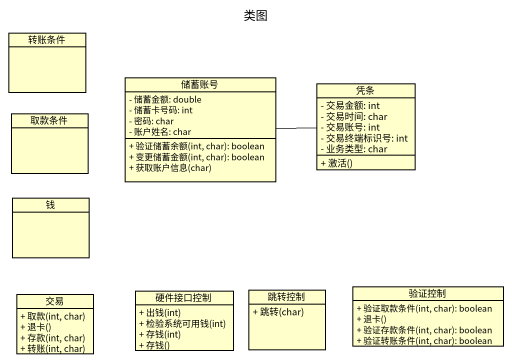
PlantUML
@startuml
title 类图
hide circle
hide empty members
skinparam classAttributeIconSize 0
class 转账条件
class 储蓄账号 {
  - 储蓄金额: double
  - 储蓄卡号码: int
  - 密码: char
  - 账户姓名: char
  + 验证储蓄余额(int, char): boolean
  + 变更储蓄金额(int, char): boolean
  + 获取账户信息(char)
}
class 取款条件
class 凭条 {
  - 交易金额: int
  - 交易时间: char
  - 交易账号: int
  - 交易终端标识号: int
  - 业务类型: char
  + 激活()
}
class 钱
class 交易 {
  + 取款(int, char)
  + 退卡()
  + 存款(int, char)
  + 转账(int, char)
}
class 硬件接口控制 {
  + 出钱(int)
  + 检验系统可用钱(int)
  + 存钱(int)
  + 存钱()
}
class 跳转控制 {
  + 跳转(char)
}
class 验证控制 {
  + 验证取款条件(int, char): boolean
  + 退卡()
  + 验证存款条件(int, char): boolean
  + 验证转账条件(int, char): boolean
}
储蓄账号 -right- 凭条
@enduml
